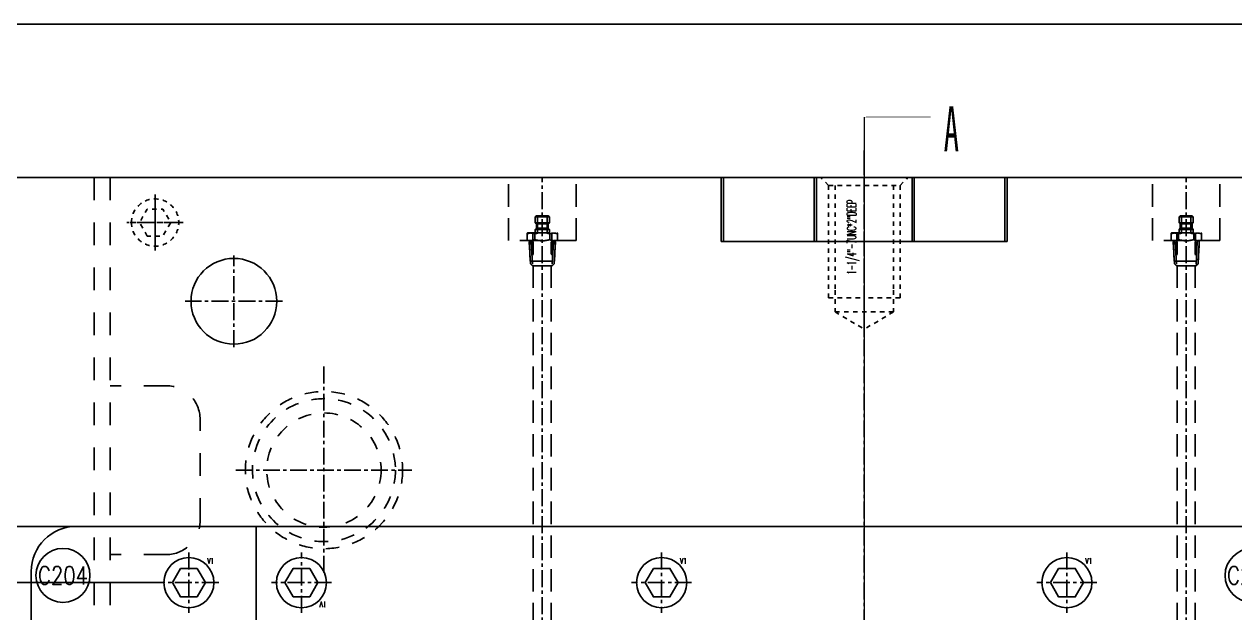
# Model space of a CAD drawing. Extents: x 14103 to 19353, y -3233 to 932.
# Drawn here: x 14377 to 14915, y 671 to 932 of the extents above; entities that cross this region are included whole.
import ezdxf
from ezdxf.enums import TextEntityAlignment as Align

# ---------------------------------------------------------------- set-up
doc = ezdxf.new("R2010")
doc.units = 0
doc.header["$LTSCALE"] = 20
doc.header["$MEASUREMENT"] = 0
for name, pattern in [('CENTER', [0.6, 0.375, -0.075, 0.075, -0.075]), ('HIDDEN', [0.2, 0.1, -0.1]), ('HIDDENX2', [0.75, 0.5, -0.25])]:
    doc.linetypes.add(name, pattern=pattern)
doc.layers.get('0').update_dxf_attribs({"linetype": 'CONTINUOUS'})
doc.layers.get('DEFPOINTS').update_dxf_attribs({"linetype": 'CONTINUOUS'})
for name, color, linetype in [('AIR-POPPELS', 2, 'HIDDENX2'), ('CENTER', 1, 'CENTER'), ('CONTINUOUS', 7, 'CONTINUOUS'), ('DIM', 3, 'CONTINUOUS'), ('GE', 7, 'CONTINUOUS'), ('HIDDEN', 2, 'HIDDEN'), ('HOLD DOWN', 7, 'CONTINUOUS'), ('MXB', 3, 'CONTINUOUS'), ('SCREW', 7, 'CONTINUOUS')]:
    doc.layers.add(name, color=color, linetype=linetype)
doc.styles.add('lxy2', font='txt.shx', dxfattribs={"width": 0.6})
doc.styles.get("Standard").update_dxf_attribs({"font": 'txt.shx', "width": 0.5, "bigfont": 'hztxt.shx'})
doc.dimstyles.new('10', dxfattribs={"dimtxt": 10, "dimasz": 5, "dimexe": 2.5, "dimexo": 0, "dimgap": 1, "dimtad": 0, "dimdsep": 46, "dimtxsty": 'lxy2', "dimcen": -3, "dimclrd": 113, "dimclre": 113, "dimclrt": 3, "dimazin": 2, "dimtfac": 1, "dimtofl": 0, "dimtmove": 0, "dimatfit": 3, "dimfxl": 1, "dimtolj": 1, "dimtzin": 0, "dimarcsym": 0})
doc.dimstyles.new('15', dxfattribs={"dimtxt": 15, "dimasz": 8, "dimexe": 8, "dimexo": 0, "dimgap": 1, "dimtad": 0, "dimdsep": 46, "dimtxsty": 'lxy2', "dimcen": -3, "dimclrd": 113, "dimclre": 113, "dimclrt": 3, "dimazin": 2, "dimtfac": 1, "dimtofl": 0, "dimtmove": 0, "dimatfit": 3, "dimfxl": 1, "dimtolj": 1, "dimtzin": 0, "dimarcsym": 0})

# ---------------------------------------------------------------- blocks, each defined once
blk = doc.blocks.new('*D282')
at = {"layer": 'DEFPOINTS', "color": 0}
for p in [(15211.53, 699.09), (15315.84, 699.09), (14749.94, 164.09)]:
    blk.add_point(p, dxfattribs=at)
at = {"layer": 'DIM', "color": 113, "lineweight": -2}
blk.add_line((15211.53, 699.09), (15315.84, 699.09), dxfattribs=at)
at = {"layer": 'DIM', "color": 3, "insert": (15328.84, 699.09), "char_height": 15, "attachment_point": 5, "style": 'lxy2'}
blk.add_mtext('\\A1;535', dxfattribs=at)
blk = doc.blocks.new('*D103')
at = {"layer": 'DEFPOINTS', "color": 0}
for p in [(15299.94, 864.09), (15315.84, 864.09), (14749.94, 164.09)]:
    blk.add_point(p, dxfattribs=at)
at = {"layer": 'DIM', "color": 113, "lineweight": -2}
blk.add_line((15299.94, 864.09), (15315.84, 864.09), dxfattribs=at)
at = {"layer": 'DIM', "color": 3, "insert": (15323.84, 864.09), "char_height": 10, "attachment_point": 5, "style": 'lxy2'}
blk.add_mtext('\\A1;700', dxfattribs=at)
blk = doc.blocks.new('MXB_ITEM')
blk.add_circle((0, 0), 6)
at = {"width": 0.8}
blk.add_attdef('ITEM', text='', height=4, dxfattribs=at).set_placement((0, 0), align=Align.MIDDLE_CENTER)
blk = doc.blocks.new('AC_LXY_BLK610')
at = {"layer": 'SCREW', "color": 1, "linetype": 'CENTER'}
for p, q in [((0, 13.33), (0, -13.34)), ((13.33, 0), (-13.34, 0))]:
    blk.add_line(p, q, dxfattribs=at)
at = {"layer": 'SCREW', "color": 0, "linetype": 'ByBlock'}
blk.add_lwpolyline([(-3.67, 6.35), (-7.33, 0), (-3.67, -6.35), (3.67, -6.35), (7.33, 0), (3.67, 6.35)], close=True, dxfattribs=at)
blk.add_circle((0, 0), 11.11, dxfattribs=at)
at = {"layer": 'SCREW', "style": 'lxy2', "width": 0.6}
blk.add_text('V1', height=2.5, dxfattribs=at).set_placement((9.63, 9.63), align=Align.MIDDLE_CENTER)
blk = doc.blocks.new('*D125')
at = {"layer": 'DEFPOINTS', "color": 0}
for p in [(14184.04, 684.09), (14436.61, 684.09), (14749.94, 164.09)]:
    blk.add_point(p, dxfattribs=at)
at = {"layer": 'DIM', "color": 113, "lineweight": -2}
blk.add_line((14436.61, 684.09), (14184.04, 684.09), dxfattribs=at)
at = {"layer": 'DIM', "color": 3, "insert": (14175.54, 684.09), "char_height": 10, "attachment_point": 5, "style": 'lxy2'}
blk.add_mtext('\\A1;520', dxfattribs=at)
blk = doc.blocks.new('*D124')
at = {"layer": 'DEFPOINTS', "color": 0}
for p in [(14184.04, 709.09), (14399.94, 709.09), (14749.94, 164.09)]:
    blk.add_point(p, dxfattribs=at)
at = {"layer": 'DIM', "color": 113, "lineweight": -2}
blk.add_line((14399.94, 709.09), (14184.04, 709.09), dxfattribs=at)
at = {"layer": 'DIM', "color": 3, "insert": (14175.04, 709.09), "char_height": 10, "attachment_point": 5, "style": 'lxy2'}
blk.add_mtext('\\A1;545', dxfattribs=at)
blk = doc.blocks.new('*D123')
at = {"layer": 'DEFPOINTS', "color": 0}
for p in [(14184.04, 864.09), (14199.94, 864.09), (14749.94, 164.09)]:
    blk.add_point(p, dxfattribs=at)
at = {"layer": 'DIM', "color": 113, "lineweight": -2}
blk.add_line((14199.94, 864.09), (14184.04, 864.09), dxfattribs=at)
at = {"layer": 'DIM', "color": 3, "insert": (14176.04, 864.09), "char_height": 10, "attachment_point": 5, "style": 'lxy2'}
blk.add_mtext('\\A1;700', dxfattribs=at)
blk = doc.blocks.new('AC_LXY_BLK8')
at = {"layer": 'SCREW', "color": 1, "linetype": 'CENTER'}
for p, q in [((0, 12.5), (0, -12.5)), ((12.5, 0), (-12.5, 0))]:
    blk.add_line(p, q, dxfattribs=at)
at = {"layer": 'SCREW', "color": 2, "linetype": 'HIDDEN', "flags": 128}
blk.add_lwpolyline([(-3.46, 6), (-6.93, 0), (-3.46, -6), (3.46, -6), (6.93, 0), (3.46, 6)], close=True, dxfattribs=at)
at = {"layer": 'SCREW', "color": 2, "linetype": 'HIDDEN'}
blk.add_circle((0, 0), 10.5, dxfattribs=at)

msp = doc.modelspace()

# ---------------------------------------------------------------- linework, layer by layer
at = {"layer": 'AIR-POPPELS'}
for p, q in [((14591.94, 836.09), (14591.94, 864.09)), ((14621.94, 836.09), (14621.94, 864.09)), ((14877.94, 836.09), (14877.94, 864.09)), ((14907.94, 836.09), (14907.94, 864.09)), ((14603.807, 846.591), (14604.316, 847.1)), ((14603.807, 846.591), (14610.072, 846.591)), ((14603.807, 843.949), (14603.807, 846.591)), ((14604.316, 847.1), (14609.564, 847.1)), ((14610.072, 846.591), (14609.564, 847.1)), ((14610.072, 843.949), (14610.072, 846.591)), ((14889.807, 846.591), (14890.316, 847.1)), ((14889.807, 843.949), (14889.807, 846.591)), ((14889.807, 846.591), (14896.072, 846.591)), ((14890.316, 847.1), (14895.564, 847.1)), ((14896.072, 846.591), (14895.564, 847.1)), ((14896.072, 843.949), (14896.072, 846.591)), ((14600.483, 839.569), (14600.218, 839.305)), ((14600.218, 836.252), (14600.218, 839.305)), ((14600.483, 839.569), (14613.396, 839.569)), ((14602.766, 839.569), (14602.766, 826.991)), ((14603.579, 836.516), (14603.579, 839.04)), ((14603.807, 843.949), (14610.072, 843.949)), ((14603.807, 843.949), (14604.316, 843.441)), ((14603.807, 841.01), (14604.316, 841.518)), ((14603.807, 841.01), (14610.072, 841.01)), ((14603.807, 839.569), (14603.807, 841.01)), ((14604.298, 841.518), (14604.298, 843.441)), ((14604.316, 843.441), (14609.564, 843.441)), ((14604.316, 841.518), (14609.564, 841.518)), ((14610.072, 843.949), (14609.564, 843.441)), ((14610.072, 841.01), (14609.564, 841.518)), ((14609.581, 841.518), (14609.581, 843.441)), ((14610.072, 839.569), (14610.072, 841.01)), ((14610.3, 836.516), (14610.3, 839.04)), ((14611.114, 839.569), (14611.114, 826.991)), ((14613.396, 839.569), (14613.661, 839.305)), ((14613.661, 836.252), (14613.661, 839.305)), ((14886.483, 839.569), (14886.218, 839.305)), ((14886.218, 836.252), (14886.218, 839.305)), ((14886.483, 839.569), (14899.396, 839.569)), ((14888.766, 839.569), (14888.766, 826.991)), ((14889.579, 836.516), (14889.579, 839.04)), ((14889.807, 843.949), (14890.316, 843.441)), ((14889.807, 843.949), (14896.072, 843.949)), ((14889.807, 841.01), (14890.316, 841.518)), ((14889.807, 839.569), (14889.807, 841.01)), ((14889.807, 841.01), (14896.072, 841.01)), ((14890.298, 841.518), (14890.298, 843.441)), ((14890.316, 843.441), (14895.564, 843.441)), ((14890.316, 841.518), (14895.564, 841.518)), ((14896.072, 843.949), (14895.564, 843.441)), ((14896.072, 841.01), (14895.564, 841.518)), ((14895.581, 841.518), (14895.581, 843.441)), ((14896.072, 839.569), (14896.072, 841.01)), ((14896.3, 836.516), (14896.3, 839.04)), ((14897.114, 839.569), (14897.114, 826.991)), ((14899.396, 839.569), (14899.661, 839.305)), ((14899.661, 836.252), (14899.661, 839.305)), ((14621.94, 836.09), (14591.94, 836.09)), ((14601.162, 835.458), (14601.674, 825.679)), ((14601.225, 836.001), (14601.225, 833.866)), ((14601.225, 833.866), (14601.585, 826.991)), ((14602.049, 835.505), (14602.611, 824.791)), ((14602.94, -69.91), (14602.94, 835.458)), ((14610.94, -69.91), (14610.94, 835.458)), ((14611.83, 835.505), (14611.269, 824.791)), ((14612.718, 835.458), (14612.205, 825.679)), ((14612.655, 833.866), (14612.294, 826.991)), ((14612.655, 836.001), (14612.655, 833.866)), ((14907.94, 836.09), (14877.94, 836.09)), ((14887.162, 835.458), (14887.674, 825.679)), ((14887.225, 836.001), (14887.225, 833.866)), ((14887.225, 833.866), (14887.585, 826.991)), ((14888.049, 835.505), (14888.611, 824.791)), ((14888.94, -69.91), (14888.94, 835.458)), ((14896.94, -69.91), (14896.94, 835.458)), ((14897.83, 835.505), (14897.269, 824.791)), ((14898.718, 835.458), (14898.205, 825.679)), ((14898.655, 833.866), (14898.294, 826.991)), ((14898.655, 836.001), (14898.655, 833.866)), ((14601.585, 826.991), (14612.294, 826.991)), ((14601.674, 825.679), (14602.61, 824.791)), ((14602.61, 824.791), (14611.27, 824.791)), ((14611.27, 824.791), (14612.205, 825.679)), ((14887.585, 826.991), (14898.294, 826.991)), ((14887.674, 825.679), (14888.61, 824.791)), ((14888.61, 824.791), (14897.27, 824.791)), ((14897.27, 824.791), (14898.205, 825.679))]:
    msp.add_line(p, q, dxfattribs=at)
at = {"layer": 'AIR-POPPELS', "color": 1, "linetype": 'CENTER'}
for p, q in [((14606.94, -73.91), (14606.94, 864.09)), ((14892.94, -73.91), (14892.94, 864.09))]:
    msp.add_line(p, q, dxfattribs=at)
at = {"layer": 'AIR-POPPELS'}
for points in [[(14604.823, 847.1), (14604.823, 839.569)], [(14609.056, 847.1), (14609.056, 839.569)], [(14890.823, 847.1), (14890.823, 839.569)], [(14895.056, 847.1), (14895.056, 839.569)]]:
    msp.add_lwpolyline(points, dxfattribs=at)
for centre, radius, start, end in [((14601.899, 835.659), 3.775, 63.56987, 116.43013), ((14606.94, 828.633), 10.936, 72.10345, 107.89655), ((14611.981, 835.659), 3.775, 63.56987, 116.43013), ((14887.899, 835.659), 3.775, 63.56987, 116.43013), ((14892.94, 828.633), 10.936, 72.10345, 107.89655), ((14897.981, 835.659), 3.775, 63.56987, 116.43013), ((14601.632, 839.776), 3.797, 248.15014, 300.85303), ((14606.94, 846.923), 10.936, 252.10345, 287.89655), ((14612.248, 839.776), 3.797, 239.14697, 291.84986), ((14887.632, 839.776), 3.797, 248.15014, 300.85303), ((14892.94, 846.923), 10.936, 252.10345, 287.89655), ((14898.248, 839.776), 3.797, 239.14697, 291.84986)]:
    msp.add_arc(centre, radius, start, end, dxfattribs=at)
at = {"layer": 'CENTER'}
for p, q in [((14749.942, 876.158), (14749.942, -547.978)), ((14469.942, 788.702), (14469.942, 829.479)), ((14491.521, 809.09), (14448.364, 809.09))]:
    msp.add_line(p, q, dxfattribs=at)
at = {"layer": 'CONTINUOUS'}
for p, q in [((15299.942, 864.09), (14199.942, 864.09)), ((14686.442, 835.64), (14686.442, 864.09)), ((14687.442, 835.64), (14687.442, 864.09)), ((14727.717, 835.64), (14727.717, 864.09)), ((14728.717, 835.64), (14728.717, 864.09)), ((14771.167, 835.64), (14771.167, 864.09)), ((14772.167, 835.64), (14772.167, 864.09)), ((14812.442, 835.64), (14812.442, 864.09)), ((14813.442, 835.64), (14813.442, 864.09)), ((14686.442, 835.64), (14813.442, 835.64))]:
    msp.add_line(p, q, dxfattribs=at)
at = {"layer": 'CONTINUOUS', "linetype": 'ByBlock'}
msp.add_lwpolyline([(14749.942, 890.944, 0, 3, 0), (14762.562, 890.944, 0.3, 16.426, 0), (14762.562, 890.944, 0.3, 0.3, 0), (14779.388, 890.944, 0.3, 0.3, 0)], format="xyseb", dxfattribs=at)
at = {"layer": 'CONTINUOUS', "color": 3, "linetype": 'ByBlock', "const_width": 0.6}
msp.add_lwpolyline([(14749.942, -372.28), (14749.942, 890.944)], dxfattribs=at)
at = {"layer": 'DIM'}
msp.add_lwpolyline([(14103.26, 932.193), (17841.354, 932.193), (17841.354, -1843.388), (14103.26, -1843.388)], close=True, dxfattribs=at)
at = {"layer": 'GE', "color": 1, "linetype": 'CENTER'}
for p, q in [((14509.942, 780.051), (14509.942, 688.129)), ((14470.879, 734.09), (14549.005, 734.09))]:
    msp.add_line(p, q, dxfattribs=at)
at = {"layer": 'GE', "color": 4, "linetype": 'HIDDEN', "ltscale": 3}
for radius in [34.925, 31.75, 25.4]:
    msp.add_circle((14509.942, 734.09), radius, dxfattribs=at)
at = {"layer": 'HIDDEN', "ltscale": 5}
for p, q in [((14407.942, 864.09), (14407.942, -535.91)), ((14414.942, 864.09), (14414.942, -535.91)), ((14439.942, 771.59), (14414.942, 771.59)), ((14454.942, 711.59), (14454.942, 756.59)), ((14439.942, 696.59), (14414.942, 696.59))]:
    msp.add_line(p, q, dxfattribs=at)
for centre, start, end in [((14439.942, 756.59), 0, 90), ((14439.942, 711.59), 270, 0)]:
    msp.add_arc(centre, 15, start, end, dxfattribs=at)
at = {"layer": 'HOLD DOWN', "color": 0, "linetype": 'ByBlock'}
for p, q in [((14399.942, 709.09), (15099.942, 709.09)), ((14479.828, 643.057), (14479.828, 709.09)), ((14379.942, 214.09), (14379.942, 689.09))]:
    msp.add_line(p, q, dxfattribs=at)
msp.add_arc((14399.942, 689.09), 20, 90, 180, dxfattribs=at)
at = {"layer": 'SCREW', "color": 1, "linetype": 'CENTER'}
for p, q in [((14749.942, 793.137), (14749.942, 870.424)), ((14434.942, 855.52), (14434.942, 832.66)), ((14446.372, 844.09), (14423.512, 844.09))]:
    msp.add_line(p, q, dxfattribs=at)
at = {"layer": 'SCREW', "color": 2, "linetype": 'HIDDEN'}
for p, q in [((14734.067, 860.59), (14730.567, 864.09)), ((14734.067, 860.59), (14765.817, 860.59)), ((14736.967, 860.59), (14736.967, 813.987)), ((14762.917, 860.59), (14762.917, 813.987)), ((14765.817, 860.59), (14769.317, 864.09)), ((14736.967, 804.4), (14749.942, 804.4)), ((14762.917, 804.4), (14749.942, 804.4))]:
    msp.add_line(p, q, dxfattribs=at)
for points in [[(14734.062, 860.595), (14734.062, 810.59), (14749.942, 810.59)], [(14765.822, 860.595), (14765.822, 810.59), (14749.942, 810.59)], [(14736.967, 813.987), (14736.967, 804.4), (14749.942, 796.681)], [(14762.917, 813.987), (14762.917, 804.4), (14749.942, 796.681)]]:
    msp.add_lwpolyline(points, dxfattribs=at)
at = {"layer": 'SCREW'}
msp.add_circle((14469.942, 809.09), 19.05, dxfattribs=at)

# ---------------------------------------------------------------- block references
at = {"layer": 'MXB', "color": 8}
ref = msp.add_blockref('MXB_ITEM', (14394.026, 687.3), dxfattribs=dict(at, xscale=-2, yscale=2, zscale=2, rotation=180))
ref.add_attrib('ITEM', 'C204', dxfattribs={"layer": '0', "height": 8, "width": 0.8}).set_placement((14394.026, 687.3), align=Align.MIDDLE_CENTER)
ref = msp.add_blockref('MXB_ITEM', (14922.208, 687.3), dxfattribs=dict(at, xscale=2, yscale=2, zscale=2, rotation=180))
ref.add_attrib('ITEM', 'C212', dxfattribs={"layer": '0', "height": 8, "width": 0.8}).set_placement((14922.208, 687.3), align=Align.MIDDLE_CENTER)
at = {"layer": 'SCREW', "xscale": -1, "rotation": 180}
for name, p in [('AC_LXY_BLK8', (14434.942, 844.09)), ('AC_LXY_BLK610', (14499.942, 684.09))]:
    msp.add_blockref(name, p, dxfattribs=at)
at = {"layer": 'SCREW'}
for p in [(14449.942, 684.09), (14659.942, 684.09), (14839.942, 684.09)]:
    msp.add_blockref('AC_LXY_BLK610', p, dxfattribs=at)

# ---------------------------------------------------------------- texts
at = {"layer": 'CONTINUOUS', "color": 3, "linetype": 'ByBlock', "insert": (14792.019, 895.671), "char_height": 20, "width": 12.8507, "attachment_point": 3}
msp.add_mtext('{\\f宋体|b0|i0|c134|p2;A}', dxfattribs=at)
at = {"layer": 'SCREW', "color": 3, "linetype": 'ByBlock', "width": 0.5}
msp.add_text('1-1/4"-7UNC*2"DEEP', height=4, rotation=90, dxfattribs=at).set_placement((14746.285, 821.094))

# ---------------------------------------------------------------- dimensions: what is measured, and where the dimension line sits
at = {"layer": 'DIM'}
for feature_location, offset, dimstyle, picture, middle in [((14199.942, 864.09), (-15.902, 0), '10', '*D123', (14176.04, 864.09)), ((15299.942, 864.09), (15.902, 0), '10', '*D103', (15323.844, 864.09)), ((14399.942, 709.09), (-215.902, 0), '10', '*D124', (14175.04, 709.09)), ((15211.532, 699.09), (104.312, 0), '15', '*D282', (15328.844, 699.09)), ((14436.607, 684.09), (-252.567, 0), '10', '*D125', (14175.54, 684.09))]:
    dim = msp.add_ordinate_dim(feature_location=feature_location, offset=offset, dtype=0, origin=(14749.942, 164.09), dimstyle=dimstyle, dxfattribs=at)
    dim.commit()
    dim.dimension.update_dxf_attribs({"geometry": picture, "text_midpoint": middle})

doc.saveas('drawing.dxf')
